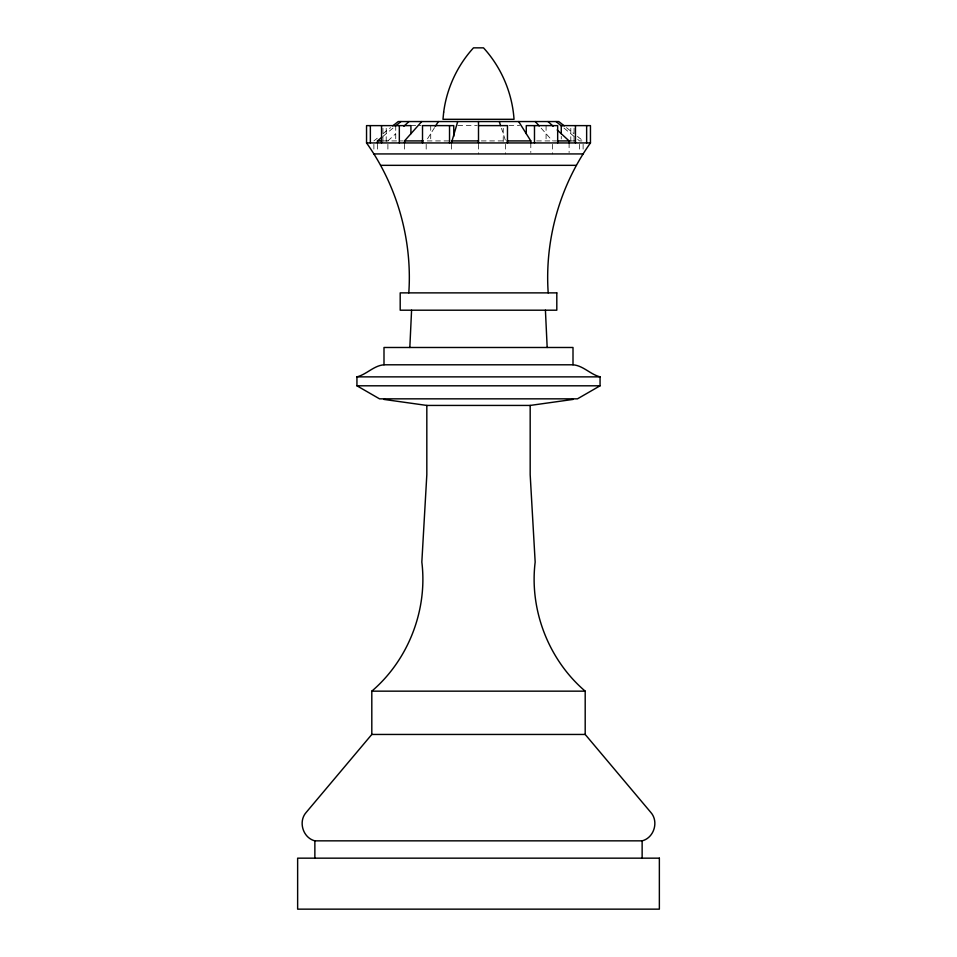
<?xml version="1.0" encoding="UTF-8"?>
<svg xmlns="http://www.w3.org/2000/svg" width="957" height="957" viewBox="0 0 957 957"><rect width="100%" height="100%" fill="white"/><g stroke="black" fill="none" stroke-linecap="round" stroke-linejoin="round"><path stroke-width="0.72" stroke-dasharray="4.79 3.59" d="M434.538 127.628L426.188 140.918L449.934 140.918M387.896 140.918L395.743 133.717M382.92 136.42L393.004 128.094M373.888 140.918L377.273 138.215M382.932 133.717L390.576 127.628M410.924 125.618L421.068 125.618M457.889 125.618L477.124 125.618M508.992 125.618L519.627 125.618M383.422 140.918L403.136 140.918M481.347 140.918L505.571 140.918L501.48 128.31M536.59 140.918L556.627 140.918M570.587 140.918L576.569 140.918M566.424 127.628L574.068 133.717M577.454 136.42L583.112 140.918L579.547 140.918L577.37 139.124M563.996 128.094L576.27 138.215M541.172 128.178L552.476 140.918M583.112 144.316L583.112 151.182M579.547 144.316L579.547 152.558M574.068 128.322L574.068 141.624M570.803 128.322L570.803 141.624M569.104 142.94L569.104 152.558M561.257 136.349L561.257 138.98M552.476 144.316L552.476 153.933M546.076 125.618L546.076 141.624M530.812 142.94L530.812 152.558M505.571 144.316L505.571 153.933M503.238 128.322L503.238 141.624M478.5 144.316L478.5 153.933M451.429 144.316L451.429 152.558M430.722 125.618L430.722 141.624M426.188 144.316L426.188 152.558M404.524 144.316L404.524 152.558M395.743 125.618L395.743 141.624M387.896 144.316L387.896 152.558M386.197 128.322L386.197 141.624M382.932 128.322L382.932 141.624M377.453 144.316L377.453 152.558M373.888 144.316L373.888 151.182"/><path stroke-width="1.44" d="M408.806 292.878C412.419 240.004 397.275 186.137 366.543 142.94L366.543 125.618L410.924 125.618L410.924 133.717M409.823 347.487L411.582 310.2M451.429 142.94L457.721 121.551M561.257 133.717L561.257 125.618L590.457 125.618L590.457 142.94C559.725 186.137 544.581 240.004 548.194 292.878M435.303 126.408L438.354 121.551M383.996 399.428L426.822 405.433L426.822 474.708L421.834 562.082C427.731 609.908 408.46 659.828 371.806 691.157L371.806 734.45L306.252 812.337C297.986 821.489 302.879 837.83 314.865 840.844L642.135 840.844C654.121 837.83 659.014 821.489 650.748 812.337L585.194 734.45L585.194 691.157C548.54 659.828 529.269 609.908 535.166 562.082L530.178 474.708L530.178 405.433L573.004 399.428M404.524 142.94L404.524 140.918L421.726 121.551M403.878 126.228L408.962 121.551M377.453 142.94L377.453 140.918L381.819 137.318M395.265 126.228L400.935 121.551M392.753 125.893L398.208 121.551L558.792 121.551L564.247 125.893M600.063 385.803L577.466 398.842L379.534 398.842L356.937 385.803L356.937 376.867C366.734 374.366 373.828 365.574 383.996 364.796L573.004 364.796C583.172 365.574 590.266 374.366 600.063 376.867L600.063 385.803L356.937 385.803M478.5 125.618L507.473 125.618L507.473 142.94M377.453 140.918L381.927 140.918M404.524 140.918L423.305 140.918M451.429 140.918L478.5 140.918M507.066 140.918L530.812 140.918L530.812 142.94M558.015 140.918L569.104 140.918L569.104 142.94M366.543 142.94L590.457 142.94M373.888 153.933L583.112 153.933M380.587 165.334L576.413 165.334M356.937 376.867L600.063 376.867M426.822 405.433L530.178 405.433M371.806 691.157L585.194 691.157M371.806 734.45L585.194 734.45M556.065 121.551L561.735 126.228M548.038 121.551L553.122 126.228M557.189 129.973L569.104 140.918M535.274 121.551L539.198 125.977M518.646 121.551L530.812 140.918M499.279 121.551L500.595 125.606M545.418 310.2L547.177 347.487M642.135 840.844L642.135 858.166M586.641 125.618L586.641 142.94M575.456 125.618L575.456 142.94M573.004 364.796L573.004 347.487L383.996 347.487L383.996 364.796M557.668 142.94L557.668 125.618L526.278 125.618L526.278 133.717M534.485 125.618L534.485 142.94M478.5 121.551L478.5 142.94M453.762 136.349L453.762 125.618L422.515 125.618L422.515 142.94M449.527 125.618L449.527 142.94M399.332 125.618L399.332 142.94M381.544 125.618L381.544 142.94M370.359 125.618L370.359 142.94M314.865 840.844L314.865 858.166M443.677 112.125L442.971 119.302L514.029 119.302C512.246 92.937 501.336 67.349 483.5 47.85L473.5 47.85C457.302 65.578 446.775 88.319 443.677 112.125M556.807 292.878L400.193 292.878L400.193 310.2L556.807 310.2L556.807 292.878M659.361 858.166L297.639 858.166L297.639 909.15L659.361 909.15L659.361 858.166"/></g></svg>
